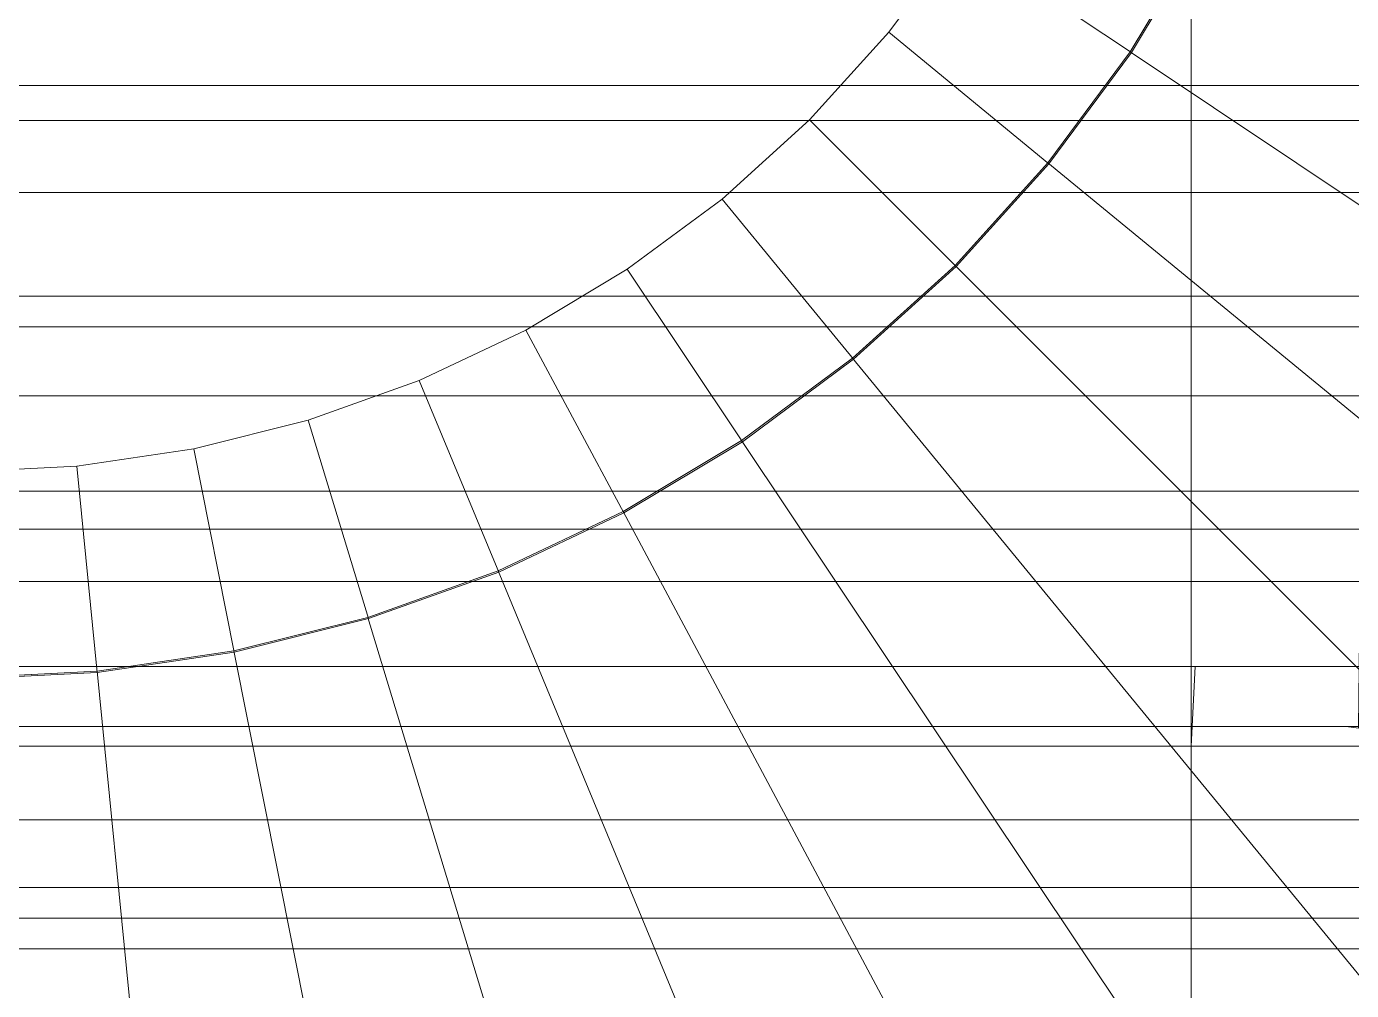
# Model space of a CAD drawing. Header units: millimetres. Extents: x -199 to -93, y -134 to 109.
# Drawn here: x -147.92 to -138.24, y -12.57 to -5.53 of the extents above; entities that cross this region are included whole.
import ezdxf

# ---------------------------------------------------------------- set-up
doc = ezdxf.new("R2010")
doc.units = ezdxf.units.MM
for name, color, linetype in [('BASE', 7, 'Continuous'), ('CIRCOLO_LU', 7, 'Continuous'), ('CIRCOLOINT', 7, 'Continuous')]:
    doc.layers.add(name, color=color, linetype=linetype)

msp = doc.modelspace()

# ---------------------------------------------------------------- linework, layer by layer
at = {"layer": 'BASE', "lineweight": 5}
for points, invisible_edges in [([(-124.4904, -7.2571, 90.3679), (-138.5673, -2.9869, 90.3679), (-138.9074, -3.9377, 90.3679)], 12), ([(-123.8943, -4.8773, 90.3679), (-138.5673, -2.9869, 90.3679), (-124.4904, -7.2571, 90.3679)], 1), ([(-125.3169, -9.5671, 90.3679), (-138.9074, -3.9377, 90.3679), (-139.3392, -4.8505, 90.3679)], 12), ([(-139.3392, -4.8505, 69.3703), (-138.9074, -3.9377, 69.3703), (-132.2506, -6.695, 69.3703)], 12), ([(-124.4904, -7.2571, 90.3679), (-138.9074, -3.9377, 90.3679), (-125.3169, -9.5671, 90.3679)], 1), ([(-131.6722, -5.0785, 69.3703), (-132.2506, -6.695, 69.3703), (-138.9074, -3.9377, 69.3703)], 12), ([(-139.3392, -4.8505, 90.3679), (-139.3392, -4.8505, 74.3703), (-139.8583, -5.7167, 90.3679)], 2), ([(-139.3392, -4.8505, 74.3703), (-139.8583, -5.7167, 74.3703), (-139.8583, -5.7167, 90.3679)], 12), ([(-139.3392, -4.8505, 90.3679), (-139.8583, -5.7167, 90.3679), (-133.7427, -9.803, 90.3679)], 12), ([(-139.3392, -4.8505, 69.3703), (-139.8583, -5.7167, 69.3703), (-139.8583, -5.7167, 72.3703)], 12), ([(-139.3392, -4.8505, 69.3703), (-139.8583, -5.7167, 72.3703), (-139.3392, -4.8505, 72.3703)], 1), ([(-139.8583, -5.7167, 69.3703), (-139.3392, -4.8505, 69.3703), (-132.9847, -8.2471, 69.3703)], 12), ([(-139.3392, -4.8505, 74.3703), (-139.3392, -4.8505, 72.3703), (-139.8583, -5.7167, 74.3703)], 2), ([(-139.3392, -4.8505, 72.3703), (-139.8583, -5.7167, 72.3703), (-139.8583, -5.7167, 74.3703)], 12), ([(-125.3169, -9.5671, 90.3679), (-139.3392, -4.8505, 90.3679), (-126.3659, -11.7849, 90.3679)], 1), ([(-139.3392, -4.8505, 90.3679), (-133.7427, -9.803, 90.3679), (-126.3659, -11.7849, 90.3679)], 1), ([(-132.2506, -6.695, 69.3703), (-132.9847, -8.2471, 69.3703), (-139.3392, -4.8505, 69.3703)], 12), ([(-139.8583, -5.7167, 90.3679), (-139.8583, -5.7167, 74.3703), (-140.4598, -6.5277, 90.3679)], 2), ([(-139.8583, -5.7167, 74.3703), (-140.4598, -6.5277, 74.3703), (-140.4598, -6.5277, 90.3679)], 12), ([(-139.8583, -5.7167, 69.3703), (-140.4598, -6.5277, 69.3703), (-140.4598, -6.5277, 72.3703)], 12), ([(-139.8583, -5.7167, 69.3703), (-140.4598, -6.5277, 72.3703), (-139.8583, -5.7167, 72.3703)], 1), ([(-140.4598, -6.5277, 69.3703), (-139.8583, -5.7167, 69.3703), (-133.8673, -9.7197, 69.3703)], 12), ([(-139.8583, -5.7167, 74.3703), (-139.8583, -5.7167, 72.3703), (-140.4598, -6.5277, 74.3703)], 2), ([(-139.8583, -5.7167, 72.3703), (-140.4598, -6.5277, 72.3703), (-140.4598, -6.5277, 74.3703)], 12), ([(-133.7427, -9.803, 90.3679), (-139.8583, -5.7167, 90.3679), (-140.4598, -6.5277, 90.3679)], 12), ([(-132.9847, -8.2471, 69.3703), (-133.8673, -9.7197, 69.3703), (-139.8583, -5.7167, 69.3703)], 12), ([(-140.4598, -6.5277, 90.3679), (-140.4598, -6.5277, 74.3703), (-141.138, -7.2759, 90.3679)], 2), ([(-140.4598, -6.5277, 74.3703), (-141.138, -7.2759, 74.3703), (-141.138, -7.2759, 90.3679)], 12), ([(-140.4598, -6.5277, 69.3703), (-141.138, -7.2759, 69.3703), (-141.138, -7.2759, 72.3703)], 12), ([(-140.4598, -6.5277, 69.3703), (-141.138, -7.2759, 72.3703), (-140.4598, -6.5277, 72.3703)], 1), ([(-141.138, -7.2759, 69.3703), (-140.4598, -6.5277, 69.3703), (-134.8901, -11.0987, 69.3703)], 12), ([(-140.4598, -6.5277, 74.3703), (-140.4598, -6.5277, 72.3703), (-141.138, -7.2759, 74.3703)], 2), ([(-140.4598, -6.5277, 72.3703), (-141.138, -7.2759, 72.3703), (-141.138, -7.2759, 74.3703)], 12), ([(-134.7742, -11.1938, 90.3679), (-140.4598, -6.5277, 90.3679), (-141.138, -7.2759, 90.3679)], 12), ([(-133.8673, -9.7197, 69.3703), (-134.8901, -11.0987, 69.3703), (-140.4598, -6.5277, 69.3703)], 12), ([(-140.4598, -6.5277, 90.3679), (-134.7742, -11.1938, 90.3679), (-133.7427, -9.803, 90.3679)], 12), ([(-141.138, -7.2759, 90.3679), (-141.138, -7.2759, 74.3703), (-141.8862, -7.954, 90.3679)], 2), ([(-141.138, -7.2759, 74.3703), (-141.8862, -7.954, 74.3703), (-141.8862, -7.954, 90.3679)], 12), ([(-141.138, -7.2759, 69.3703), (-141.8862, -7.954, 69.3703), (-141.8862, -7.954, 72.3703)], 12), ([(-141.138, -7.2759, 69.3703), (-141.8862, -7.954, 72.3703), (-141.138, -7.2759, 72.3703)], 1), ([(-141.8862, -7.954, 69.3703), (-141.138, -7.2759, 69.3703), (-136.0431, -12.3708, 69.3703)], 12), ([(-141.138, -7.2759, 74.3703), (-141.138, -7.2759, 72.3703), (-141.8862, -7.954, 74.3703)], 2), ([(-141.138, -7.2759, 72.3703), (-141.8862, -7.954, 72.3703), (-141.8862, -7.954, 74.3703)], 12), ([(-135.9371, -12.4768, 90.3679), (-141.138, -7.2759, 90.3679), (-141.8862, -7.954, 90.3679)], 12), ([(-134.8901, -11.0987, 69.3703), (-136.0431, -12.3708, 69.3703), (-141.138, -7.2759, 69.3703)], 12), ([(-141.138, -7.2759, 90.3679), (-135.9371, -12.4768, 90.3679), (-134.7742, -11.1938, 90.3679)], 12), ([(-141.8862, -7.954, 90.3679), (-141.8862, -7.954, 74.3703), (-142.6972, -8.5556, 90.3679)], 2), ([(-141.8862, -7.954, 74.3703), (-142.6972, -8.5556, 74.3703), (-142.6972, -8.5556, 90.3679)], 12), ([(-141.8862, -7.954, 69.3703), (-142.6972, -8.5556, 69.3703), (-142.6972, -8.5556, 72.3703)], 12), ([(-141.8862, -7.954, 69.3703), (-142.6972, -8.5556, 72.3703), (-141.8862, -7.954, 72.3703)], 1), ([(-142.6972, -8.5556, 69.3703), (-141.8862, -7.954, 69.3703), (-137.3152, -13.5238, 69.3703)], 12), ([(-141.8862, -7.954, 74.3703), (-141.8862, -7.954, 72.3703), (-142.6972, -8.5556, 74.3703)], 2), ([(-141.8862, -7.954, 72.3703), (-142.6972, -8.5556, 72.3703), (-142.6972, -8.5556, 74.3703)], 12), ([(-141.8862, -7.954, 90.3679), (-142.6972, -8.5556, 90.3679), (-138.6109, -14.6712, 90.3679)], 12), ([(-136.0431, -12.3708, 69.3703), (-137.3152, -13.5238, 69.3703), (-141.8862, -7.954, 69.3703)], 12), ([(-141.8862, -7.954, 90.3679), (-137.2201, -13.6397, 90.3679), (-135.9371, -12.4768, 90.3679)], 12), ([(-138.6109, -14.6712, 90.3679), (-137.2201, -13.6397, 90.3679), (-141.8862, -7.954, 90.3679)], 12), ([(-142.6972, -8.5556, 90.3679), (-142.6972, -8.5556, 74.3703), (-143.5634, -9.0747, 90.3679)], 2), ([(-142.6972, -8.5556, 74.3703), (-143.5634, -9.0747, 74.3703), (-143.5634, -9.0747, 90.3679)], 12), ([(-142.6972, -8.5556, 69.3703), (-143.5634, -9.0747, 69.3703), (-143.5634, -9.0747, 72.3703)], 12), ([(-142.6972, -8.5556, 69.3703), (-143.5634, -9.0747, 72.3703), (-142.6972, -8.5556, 72.3703)], 1), ([(-143.5634, -9.0747, 69.3703), (-142.6972, -8.5556, 69.3703), (-138.6942, -14.5466, 69.3703)], 12), ([(-142.6972, -8.5556, 74.3703), (-142.6972, -8.5556, 72.3703), (-143.5634, -9.0747, 74.3703)], 2), ([(-142.6972, -8.5556, 72.3703), (-143.5634, -9.0747, 72.3703), (-143.5634, -9.0747, 74.3703)], 12), ([(-142.6972, -8.5556, 90.3679), (-143.5634, -9.0747, 90.3679), (-140.0962, -15.5614, 90.3679)], 12), ([(-137.3152, -13.5238, 69.3703), (-138.6942, -14.5466, 69.3703), (-142.6972, -8.5556, 69.3703)], 12), ([(-140.0962, -15.5614, 90.3679), (-138.6109, -14.6712, 90.3679), (-142.6972, -8.5556, 90.3679)], 12), ([(-143.5634, -9.0747, 90.3679), (-143.5634, -9.0747, 74.3703), (-144.4762, -9.5064, 90.3679)], 2), ([(-143.5634, -9.0747, 74.3703), (-144.4762, -9.5064, 74.3703), (-144.4762, -9.5064, 90.3679)], 12), ([(-143.5634, -9.0747, 69.3703), (-144.4762, -9.5064, 69.3703), (-144.4762, -9.5064, 72.3703)], 12), ([(-143.5634, -9.0747, 69.3703), (-144.4762, -9.5064, 72.3703), (-143.5634, -9.0747, 72.3703)], 1), ([(-144.4762, -9.5064, 69.3703), (-143.5634, -9.0747, 69.3703), (-140.1668, -15.4292, 69.3703)], 12), ([(-143.5634, -9.0747, 74.3703), (-143.5634, -9.0747, 72.3703), (-144.4762, -9.5064, 74.3703)], 2), ([(-143.5634, -9.0747, 72.3703), (-144.4762, -9.5064, 72.3703), (-144.4762, -9.5064, 74.3703)], 12), ([(-143.5634, -9.0747, 90.3679), (-144.4762, -9.5064, 90.3679), (-141.6615, -16.3017, 90.3679)], 12), ([(-138.6942, -14.5466, 69.3703), (-140.1668, -15.4292, 69.3703), (-143.5634, -9.0747, 69.3703)], 12), ([(-141.6615, -16.3017, 90.3679), (-140.0962, -15.5614, 90.3679), (-143.5634, -9.0747, 90.3679)], 12), ([(-144.4762, -9.5064, 90.3679), (-144.4762, -9.5064, 74.3703), (-145.4269, -9.8466, 90.3679)], 2), ([(-144.4762, -9.5064, 74.3703), (-145.4269, -9.8466, 74.3703), (-145.4269, -9.8466, 90.3679)], 12), ([(-144.4762, -9.5064, 69.3703), (-145.4269, -9.8466, 69.3703), (-145.4269, -9.8466, 72.3703)], 12), ([(-144.4762, -9.5064, 69.3703), (-145.4269, -9.8466, 72.3703), (-144.4762, -9.5064, 72.3703)], 1), ([(-145.4269, -9.8466, 69.3703), (-144.4762, -9.5064, 69.3703), (-141.7188, -16.1633, 69.3703)], 12), ([(-144.4762, -9.5064, 74.3703), (-144.4762, -9.5064, 72.3703), (-145.4269, -9.8466, 74.3703)], 2), ([(-144.4762, -9.5064, 72.3703), (-145.4269, -9.8466, 72.3703), (-145.4269, -9.8466, 74.3703)], 12), ([(-144.4762, -9.5064, 90.3679), (-145.4269, -9.8466, 90.3679), (-143.2919, -16.8851, 90.3679)], 12), ([(-140.1668, -15.4292, 69.3703), (-141.7188, -16.1633, 69.3703), (-144.4762, -9.5064, 69.3703)], 12), ([(-143.2919, -16.8851, 90.3679), (-141.6615, -16.3017, 90.3679), (-144.4762, -9.5064, 90.3679)], 12), ([(-145.4269, -9.8466, 90.3679), (-145.4269, -9.8466, 74.3703), (-146.4065, -10.092, 90.3679)], 2), ([(-145.4269, -9.8466, 74.3703), (-146.4065, -10.092, 74.3703), (-146.4065, -10.092, 90.3679)], 12), ([(-145.4269, -9.8466, 69.3703), (-146.4065, -10.092, 69.3703), (-146.4065, -10.092, 72.3703)], 12), ([(-145.4269, -9.8466, 69.3703), (-146.4065, -10.092, 72.3703), (-145.4269, -9.8466, 72.3703)], 1), ([(-146.4065, -10.092, 69.3703), (-145.4269, -9.8466, 69.3703), (-143.3354, -16.7417, 69.3703)], 12), ([(-145.4269, -9.8466, 74.3703), (-145.4269, -9.8466, 72.3703), (-146.4065, -10.092, 74.3703)], 2), ([(-145.4269, -9.8466, 72.3703), (-146.4065, -10.092, 72.3703), (-146.4065, -10.092, 74.3703)], 12), ([(-145.4269, -9.8466, 90.3679), (-146.4065, -10.092, 90.3679), (-144.9715, -17.3058, 90.3679)], 12), ([(-141.7188, -16.1633, 69.3703), (-143.3354, -16.7417, 69.3703), (-145.4269, -9.8466, 69.3703)], 12), ([(-144.9715, -17.3058, 90.3679), (-143.2919, -16.8851, 90.3679), (-145.4269, -9.8466, 90.3679)], 12), ([(-146.4065, -10.092, 90.3679), (-146.4065, -10.092, 74.3703), (-147.4053, -10.2402, 90.3679)], 2), ([(-146.4065, -10.092, 74.3703), (-147.4053, -10.2402, 74.3703), (-147.4053, -10.2402, 90.3679)], 12), ([(-146.4065, -10.092, 69.3703), (-147.4053, -10.2402, 69.3703), (-147.4053, -10.2402, 72.3703)], 12), ([(-146.4065, -10.092, 69.3703), (-147.4053, -10.2402, 72.3703), (-146.4065, -10.092, 72.3703)], 1), ([(-147.4053, -10.2402, 69.3703), (-146.4065, -10.092, 69.3703), (-145.0008, -17.1588, 69.3703)], 12), ([(-146.4065, -10.092, 74.3703), (-146.4065, -10.092, 72.3703), (-147.4053, -10.2402, 74.3703)], 2), ([(-146.4065, -10.092, 72.3703), (-147.4053, -10.2402, 72.3703), (-147.4053, -10.2402, 74.3703)], 12), ([(-146.4065, -10.092, 90.3679), (-147.4053, -10.2402, 90.3679), (-146.6844, -17.5599, 90.3679)], 12), ([(-146.6844, -17.5599, 90.3679), (-144.9715, -17.3058, 90.3679), (-146.4065, -10.092, 90.3679)], 12), ([(-143.3354, -16.7417, 69.3703), (-145.0008, -17.1588, 69.3703), (-146.4065, -10.092, 69.3703)], 12), ([(-147.4053, -10.2402, 90.3679), (-147.4053, -10.2402, 74.3703), (-148.4139, -10.2897, 90.3679)], 2), ([(-147.4053, -10.2402, 74.3703), (-148.4139, -10.2897, 74.3703), (-148.4139, -10.2897, 90.3679)], 12), ([(-147.4053, -10.2402, 69.3703), (-148.4139, -10.2897, 69.3703), (-148.4139, -10.2897, 72.3703)], 12), ([(-147.4053, -10.2402, 69.3703), (-148.4139, -10.2897, 72.3703), (-147.4053, -10.2402, 72.3703)], 1), ([(-148.4139, -10.2897, 69.3703), (-147.4053, -10.2402, 69.3703), (-146.6991, -17.4108, 69.3703)], 12), ([(-147.4053, -10.2402, 74.3703), (-147.4053, -10.2402, 72.3703), (-148.4139, -10.2897, 74.3703)], 2), ([(-147.4053, -10.2402, 72.3703), (-148.4139, -10.2897, 72.3703), (-148.4139, -10.2897, 74.3703)], 12), ([(-148.4139, -17.6448, 90.3679), (-146.6844, -17.5599, 90.3679), (-147.4053, -10.2402, 90.3679)], 12), ([(-147.4053, -10.2402, 90.3679), (-148.4139, -10.2897, 90.3679), (-148.4139, -17.6448, 90.3679)], 12), ([(-145.0008, -17.1588, 69.3703), (-146.6991, -17.4108, 69.3703), (-147.4053, -10.2402, 69.3703)], 12), ([(-146.6991, -17.4108, 69.3703), (-148.4139, -17.495, 69.3703), (-148.4139, -10.2897, 69.3703)], 12)]:
    msp.add_3dface(points, dxfattribs=dict(at, invisible_edges=invisible_edges))
at = {"layer": 'CIRCOLO_LU', "lineweight": 5}
for points, invisible_edges in [([(-139.4139, -4.6845, 128.9275), (-148.4139, -4.6845, 128.9275), (-139.4139, -6.2172, 128.5849)], 2), ([(-148.4139, -4.6845, 128.9275), (-148.4139, -6.2172, 128.5849), (-139.4139, -6.2172, 128.5849)], 12), ([(-138.1639, -6.2172, 128.5849), (-138.1639, -4.6845, 128.9275), (-139.4139, -4.6845, 128.9275)], 12), ([(-139.4139, -4.6845, 128.9275), (-139.4139, -6.2172, 128.5849), (-138.1639, -6.2172, 128.5849)], 12), ([(-139.4139, -5.9609, 117.0379), (-148.4139, -5.9609, 117.0379), (-139.4139, -5.1537, 117.3871)], 2), ([(-148.4139, -5.9609, 117.0379), (-148.4139, -5.1537, 117.3871), (-139.4139, -5.1537, 117.3871)], 12), ([(-138.1639, -5.1537, 117.3871), (-138.1639, -5.9609, 117.0379), (-139.4139, -5.9609, 117.0379)], 12), ([(-139.4139, -5.9609, 117.0379), (-139.4139, -5.1537, 117.3871), (-138.1639, -5.1537, 117.3871)], 12), ([(-139.4139, -6.7446, 116.6386), (-148.4139, -6.7446, 116.6386), (-139.4139, -5.9609, 117.0379)], 2), ([(-148.4139, -6.7446, 116.6386), (-148.4139, -5.9609, 117.0379), (-139.4139, -5.9609, 117.0379)], 12), ([(-138.1639, -5.9609, 117.0379), (-138.1639, -6.7446, 116.6386), (-139.4139, -6.7446, 116.6386)], 12), ([(-139.4139, -6.7446, 116.6386), (-139.4139, -5.9609, 117.0379), (-138.1639, -5.9609, 117.0379)], 12), ([(-139.4139, -6.2172, 128.5849), (-148.4139, -6.2172, 128.5849), (-139.4139, -7.7254, 128.1467)], 2), ([(-148.4139, -6.2172, 128.5849), (-148.4139, -7.7254, 128.1467), (-139.4139, -7.7254, 128.1467)], 12), ([(-138.1639, -7.7254, 128.1467), (-138.1639, -6.2172, 128.5849), (-139.4139, -6.2172, 128.5849)], 12), ([(-139.4139, -6.2172, 128.5849), (-139.4139, -7.7254, 128.1467), (-138.1639, -7.7254, 128.1467)], 12), ([(-139.4139, -7.5016, 116.1909), (-148.4139, -7.5016, 116.1909), (-139.4139, -6.7446, 116.6386)], 2), ([(-148.4139, -7.5016, 116.1909), (-148.4139, -6.7446, 116.6386), (-139.4139, -6.7446, 116.6386)], 12), ([(-138.1639, -6.7446, 116.6386), (-138.1639, -7.5016, 116.1909), (-139.4139, -7.5016, 116.1909)], 12), ([(-139.4139, -7.5016, 116.1909), (-139.4139, -6.7446, 116.6386), (-138.1639, -6.7446, 116.6386)], 12), ([(-139.4139, -8.229, 115.6965), (-148.4139, -8.229, 115.6965), (-139.4139, -7.5016, 116.1909)], 2), ([(-148.4139, -8.229, 115.6965), (-148.4139, -7.5016, 116.1909), (-139.4139, -7.5016, 116.1909)], 12), ([(-138.1639, -7.5016, 116.1909), (-138.1639, -8.229, 115.6965), (-139.4139, -8.229, 115.6965)], 12), ([(-139.4139, -8.229, 115.6965), (-139.4139, -7.5016, 116.1909), (-138.1639, -7.5016, 116.1909)], 12), ([(-139.4139, -7.7254, 128.1467), (-148.4139, -7.7254, 128.1467), (-139.4139, -9.2031, 127.6147)], 2), ([(-148.4139, -7.7254, 128.1467), (-148.4139, -9.2031, 127.6147), (-139.4139, -9.2031, 127.6147)], 12), ([(-138.1639, -9.2031, 127.6147), (-138.1639, -7.7254, 128.1467), (-139.4139, -7.7254, 128.1467)], 12), ([(-139.4139, -7.7254, 128.1467), (-139.4139, -9.2031, 127.6147), (-138.1639, -9.2031, 127.6147)], 12), ([(-139.4139, -8.9239, 115.1575), (-148.4139, -8.9239, 115.1575), (-139.4139, -8.229, 115.6965)], 2), ([(-148.4139, -8.9239, 115.1575), (-148.4139, -8.229, 115.6965), (-139.4139, -8.229, 115.6965)], 12), ([(-138.1639, -8.229, 115.6965), (-138.1639, -8.9239, 115.1575), (-139.4139, -8.9239, 115.1575)], 12), ([(-139.4139, -8.9239, 115.1575), (-139.4139, -8.229, 115.6965), (-138.1639, -8.229, 115.6965)], 12), ([(-138.1641, -8.2396, 90.3704), (-138.1899, -10.6561, 81.6146), (-138.2808, -10.6445, 81.6146)], 12), ([(-139.4139, -9.5837, 114.5758), (-148.4139, -9.5837, 114.5758), (-139.4139, -8.9239, 115.1575)], 2), ([(-148.4139, -9.5837, 114.5758), (-148.4139, -8.9239, 115.1575), (-139.4139, -8.9239, 115.1575)], 12), ([(-138.1639, -8.9239, 115.1575), (-138.1639, -9.5837, 114.5758), (-139.4139, -9.5837, 114.5758)], 12), ([(-139.4139, -9.5837, 114.5758), (-139.4139, -8.9239, 115.1575), (-138.1639, -8.9239, 115.1575)], 12), ([(-139.4139, -9.2031, 127.6147), (-148.4139, -9.2031, 127.6147), (-139.4139, -10.6445, 126.9909)], 2), ([(-148.4139, -9.2031, 127.6147), (-148.4139, -10.6445, 126.9909), (-139.4139, -10.6445, 126.9909)], 12), ([(-138.1639, -10.6445, 126.9909), (-138.1639, -9.2031, 127.6147), (-139.4139, -9.2031, 127.6147)], 12), ([(-139.4139, -9.2031, 127.6147), (-139.4139, -10.6445, 126.9909), (-138.1639, -10.6445, 126.9909)], 12), ([(-139.4139, -10.2056, 113.9539), (-148.4139, -10.2056, 113.9539), (-139.4139, -9.5837, 114.5758)], 2), ([(-148.4139, -10.2056, 113.9539), (-148.4139, -9.5837, 114.5758), (-139.4139, -9.5837, 114.5758)], 12), ([(-138.1639, -9.5837, 114.5758), (-138.1639, -10.2056, 113.9539), (-139.4139, -10.2056, 113.9539)], 12), ([(-139.4139, -10.2056, 113.9539), (-139.4139, -9.5837, 114.5758), (-138.1639, -9.5837, 114.5758)], 12), ([(-139.4139, -10.7872, 113.2942), (-148.4139, -10.7872, 113.2942), (-139.4139, -10.2056, 113.9539)], 2), ([(-148.4139, -10.7872, 113.2942), (-148.4139, -10.2056, 113.9539), (-139.4139, -10.2056, 113.9539)], 12), ([(-148.3996, -10.2056, 94.7403), (-148.4139, -10.7872, 95.4463), (-139.4139, -10.7872, 95.4463)], 12), ([(-139.3853, -10.2056, 94.694), (-148.3996, -10.2056, 94.7403), (-139.4139, -10.7872, 95.4463)], 2), ([(-139.3853, -10.2056, 94.694), (-139.4139, -10.7872, 95.4463), (-138.1639, -10.7872, 95.4463)], 12), ([(-138.1639, -10.2056, 113.9539), (-138.1639, -10.7872, 113.2942), (-139.4139, -10.7872, 113.2942)], 12), ([(-139.4139, -10.7872, 113.2942), (-139.4139, -10.2056, 113.9539), (-138.1639, -10.2056, 113.9539)], 12), ([(-138.1639, -10.7872, 95.4463), (-138.1248, -10.2056, 94.7276), (-139.3853, -10.2056, 94.694)], 12), ([(-139.4139, -12.0438, 82.4626), (-148.4139, -12.0438, 82.4626), (-148.4186, -10.6445, 81.6146)], 12), ([(-139.4139, -10.6445, 126.9909), (-148.4139, -10.6445, 126.9909), (-139.4139, -12.0438, 126.2779)], 2), ([(-148.4139, -10.6445, 126.9909), (-148.4139, -12.0438, 126.2779), (-139.4139, -12.0438, 126.2779)], 12), ([(-139.4139, -12.0438, 82.4626), (-148.2897, -10.6445, 81.6146), (-138.6027, -10.6445, 81.6146)], 13), ([(-138.1639, -12.0438, 126.2779), (-138.1639, -10.6445, 126.9909), (-139.4139, -10.6445, 126.9909)], 12), ([(-139.4139, -10.6445, 126.9909), (-139.4139, -12.0438, 126.2779), (-138.1639, -12.0438, 126.2779)], 12), ([(-139.4139, -12.0438, 82.4626), (-138.6027, -10.6445, 81.6146), (-138.2808, -10.6445, 81.6146)], 13), ([(-139.4139, -11.3262, 112.5993), (-148.4139, -11.3262, 112.5993), (-139.4139, -10.7872, 113.2942)], 2), ([(-148.4139, -11.3262, 112.5993), (-148.4139, -10.7872, 113.2942), (-139.4139, -10.7872, 113.2942)], 12), ([(-139.4139, -10.7872, 95.4463), (-148.4139, -10.7872, 95.4463), (-139.4139, -11.3262, 96.1413)], 2), ([(-148.4139, -10.7872, 95.4463), (-148.4139, -11.3262, 96.1413), (-139.4139, -11.3262, 96.1413)], 12), ([(-138.1639, -10.7872, 113.2942), (-138.1639, -11.3262, 112.5993), (-139.4139, -11.3262, 112.5993)], 12), ([(-139.4139, -11.3262, 112.5993), (-139.4139, -10.7872, 113.2942), (-138.1639, -10.7872, 113.2942)], 12), ([(-138.1639, -11.3262, 96.1413), (-138.1639, -10.7872, 95.4463), (-139.4139, -10.7872, 95.4463)], 12), ([(-139.4139, -10.7872, 95.4463), (-139.4139, -11.3262, 96.1413), (-138.1639, -11.3262, 96.1413)], 12), ([(-139.4139, -11.8206, 111.8718), (-148.4139, -11.8206, 111.8718), (-148.4139, -11.3262, 112.5993)], 12), ([(-139.4139, -11.8206, 111.8718), (-148.4139, -11.3262, 112.5993), (-139.4139, -11.3262, 112.5993)], 1), ([(-139.4139, -11.3262, 96.1413), (-148.4139, -11.3262, 96.1413), (-139.4139, -11.8206, 96.8687)], 2), ([(-148.4139, -11.3262, 96.1413), (-148.4139, -11.8206, 96.8687), (-139.4139, -11.8206, 96.8687)], 12), ([(-138.1639, -11.3262, 112.5993), (-138.1639, -11.8206, 111.8718), (-139.4139, -11.8206, 111.8718)], 12), ([(-139.4139, -11.8206, 111.8718), (-139.4139, -11.3262, 112.5993), (-138.1639, -11.3262, 112.5993)], 12), ([(-138.1639, -11.8206, 96.8687), (-138.1639, -11.3262, 96.1413), (-139.4139, -11.3262, 96.1413)], 12), ([(-139.4139, -11.3262, 96.1413), (-139.4139, -11.8206, 96.8687), (-138.1639, -11.8206, 96.8687)], 12), ([(-139.4139, -12.2683, 111.1148), (-148.4139, -12.2683, 111.1148), (-148.4139, -11.8206, 111.8718)], 12), ([(-139.4139, -12.2683, 111.1148), (-148.4139, -11.8206, 111.8718), (-139.4139, -11.8206, 111.8718)], 1), ([(-139.4139, -11.8206, 96.8687), (-148.4139, -11.8206, 96.8687), (-148.4139, -12.2683, 97.6257)], 12), ([(-139.4139, -11.8206, 96.8687), (-148.4139, -12.2683, 97.6257), (-139.4139, -12.2683, 97.6257)], 1), ([(-138.1639, -11.8206, 111.8718), (-138.1639, -12.2683, 111.1148), (-139.4139, -12.2683, 111.1148)], 12), ([(-139.4139, -12.2683, 111.1148), (-139.4139, -11.8206, 111.8718), (-138.1639, -11.8206, 111.8718)], 12), ([(-138.1639, -12.2683, 97.6257), (-138.1639, -11.8206, 96.8687), (-139.4139, -11.8206, 96.8687)], 12), ([(-139.4139, -11.8206, 96.8687), (-139.4139, -12.2683, 97.6257), (-138.1639, -12.2683, 97.6257)], 12), ([(-139.4139, -12.0438, 126.2779), (-148.4139, -12.0438, 126.2779), (-139.4139, -13.3957, 125.4785)], 2), ([(-148.4139, -12.0438, 126.2779), (-148.4139, -13.3957, 125.4785), (-139.4139, -13.3957, 125.4785)], 12), ([(-139.4139, -13.3957, 83.2621), (-148.4139, -13.3957, 83.2621), (-139.4139, -12.0438, 82.4626)], 2), ([(-148.4139, -13.3957, 83.2621), (-148.4139, -12.0438, 82.4626), (-139.4139, -12.0438, 82.4626)], 12), ([(-138.1639, -13.3957, 125.4785), (-138.1639, -12.0438, 126.2779), (-139.4139, -12.0438, 126.2779)], 12), ([(-139.4139, -12.0438, 126.2779), (-139.4139, -13.3957, 125.4785), (-138.1639, -13.3957, 125.4785)], 12), ([(-138.1639, -12.0438, 82.4626), (-138.1639, -13.3957, 83.2621), (-139.4139, -13.3957, 83.2621)], 12), ([(-139.4139, -13.3957, 83.2621), (-139.4139, -12.0438, 82.4626), (-138.1639, -12.0438, 82.4626)], 12), ([(-139.4139, -12.6676, 110.3312), (-148.4139, -12.6676, 110.3312), (-139.4139, -12.2683, 111.1148)], 2), ([(-148.4139, -12.6676, 110.3312), (-148.4139, -12.2683, 111.1148), (-139.4139, -12.2683, 111.1148)], 12), ([(-139.4139, -12.2683, 97.6257), (-148.4139, -12.2683, 97.6257), (-139.4139, -12.6676, 98.4094)], 2), ([(-148.4139, -12.2683, 97.6257), (-148.4139, -12.6676, 98.4094), (-139.4139, -12.6676, 98.4094)], 12), ([(-138.1639, -12.2683, 111.1148), (-138.1639, -12.6676, 110.3312), (-139.4139, -12.6676, 110.3312)], 12), ([(-139.4139, -12.6676, 110.3312), (-139.4139, -12.2683, 111.1148), (-138.1639, -12.2683, 111.1148)], 12), ([(-138.1639, -12.6676, 98.4094), (-138.1639, -12.2683, 97.6257), (-139.4139, -12.2683, 97.6257)], 12), ([(-139.4139, -12.2683, 97.6257), (-139.4139, -12.6676, 98.4094), (-138.1639, -12.6676, 98.4094)], 12)]:
    msp.add_3dface(points, dxfattribs=dict(at, invisible_edges=invisible_edges))
at = {"layer": 'CIRCOLOINT', "lineweight": 13}
for points, invisible_edges in [([(-139.8503, -5.722, 88.3703), (-141.1094, -4.8807, 88.3703), (-140.6658, -4.1413, 88.3703)], 12), ([(-139.8503, -5.722, 90.3703), (-140.6658, -4.1413, 90.3703), (-141.1094, -4.8807, 90.3703)], 1), ([(-139.8503, -5.722, 88.3703), (-140.6658, -4.1413, 88.3703), (-139.3303, -4.8552, 88.3703)], 1), ([(-139.8503, -5.722, 90.3703), (-139.3303, -4.8552, 90.3703), (-140.6658, -4.1413, 90.3703)], 12), ([(-141.1094, -4.8807, 89.3703), (-141.6227, -5.5735, 89.3703), (-141.6227, -5.5735, 89.8703)], 12), ([(-141.1094, -4.8807, 89.3703), (-141.6227, -5.5735, 89.8703), (-141.1094, -4.8807, 89.8703)], 1), ([(-141.1094, -4.8807, 90.3703), (-141.1094, -4.8807, 89.8703), (-141.6227, -5.5735, 90.3703)], 2), ([(-141.1094, -4.8807, 89.8703), (-141.6227, -5.5735, 89.8703), (-141.6227, -5.5735, 90.3703)], 12), ([(-141.6227, -5.5735, 88.8703), (-141.1094, -4.8807, 88.8703), (-141.1094, -4.8807, 88.3703)], 12), ([(-141.1094, -4.8807, 88.3703), (-141.6227, -5.5735, 88.3703), (-141.6227, -5.5735, 88.8703)], 12), ([(-141.1094, -4.8807, 89.3703), (-141.1094, -4.8807, 88.8703), (-141.6227, -5.5735, 89.3703)], 2), ([(-141.1094, -4.8807, 88.8703), (-141.6227, -5.5735, 88.8703), (-141.6227, -5.5735, 89.3703)], 12), ([(-141.6227, -5.5735, 88.3703), (-141.1094, -4.8807, 88.3703), (-139.8503, -5.722, 88.3703)], 12), ([(-139.8503, -5.722, 90.3703), (-141.1094, -4.8807, 90.3703), (-141.6227, -5.5735, 90.3703)], 12), ([(-139.8503, -5.722, 89.8703), (-139.3303, -4.8552, 89.8703), (-139.3303, -4.8552, 90.3703)], 12), ([(-139.8503, -5.722, 89.8703), (-139.3303, -4.8552, 90.3703), (-139.8503, -5.722, 90.3703)], 1), ([(-139.8503, -5.722, 89.3703), (-139.3303, -4.8552, 89.3703), (-139.3303, -4.8552, 89.8703)], 12), ([(-139.8503, -5.722, 89.3703), (-139.3303, -4.8552, 89.8703), (-139.8503, -5.722, 89.8703)], 1), ([(-139.8503, -5.722, 88.3703), (-139.3303, -4.8552, 88.3703), (-139.3303, -4.8552, 88.8703)], 12), ([(-139.8503, -5.722, 88.3703), (-139.3303, -4.8552, 88.8703), (-139.8503, -5.722, 88.8703)], 1), ([(-139.8503, -5.722, 89.3703), (-139.8503, -5.722, 88.8703), (-139.3303, -4.8552, 89.3703)], 2), ([(-139.8503, -5.722, 88.8703), (-139.3303, -4.8552, 88.8703), (-139.3303, -4.8552, 89.3703)], 12), ([(-142.2013, -6.2126, 88.3703), (-141.6227, -5.5735, 88.3703), (-140.4521, -6.5342, 88.3703)], 12), ([(-140.4521, -6.5342, 90.3703), (-141.6227, -5.5735, 90.3703), (-142.2013, -6.2126, 90.3703)], 12), ([(-142.2013, -6.2126, 90.3703), (-141.6227, -5.5735, 90.3703), (-141.6227, -5.5735, 89.8703)], 12), ([(-141.6227, -5.5735, 89.8703), (-142.2013, -6.2126, 89.8703), (-142.2013, -6.2126, 90.3703)], 12), ([(-142.2013, -6.2126, 89.8703), (-141.6227, -5.5735, 89.8703), (-141.6227, -5.5735, 89.3703)], 12), ([(-141.6227, -5.5735, 89.3703), (-142.2013, -6.2126, 89.3703), (-142.2013, -6.2126, 89.8703)], 12), ([(-142.2013, -6.2126, 89.3703), (-141.6227, -5.5735, 89.3703), (-141.6227, -5.5735, 88.8703)], 12), ([(-141.6227, -5.5735, 88.8703), (-142.2013, -6.2126, 88.8703), (-142.2013, -6.2126, 89.3703)], 12), ([(-142.2013, -6.2126, 88.8703), (-141.6227, -5.5735, 88.8703), (-141.6227, -5.5735, 88.3703)], 12), ([(-141.6227, -5.5735, 88.3703), (-142.2013, -6.2126, 88.3703), (-142.2013, -6.2126, 88.8703)], 12), ([(-139.8503, -5.722, 88.3703), (-140.4521, -6.5342, 88.3703), (-141.6227, -5.5735, 88.3703)], 12), ([(-141.6227, -5.5735, 90.3703), (-140.4521, -6.5342, 90.3703), (-139.8503, -5.722, 90.3703)], 12), ([(-140.4521, -6.5342, 90.3703), (-140.4521, -6.5342, 89.8703), (-139.8503, -5.722, 90.3703)], 2), ([(-140.4521, -6.5342, 89.8703), (-139.8503, -5.722, 89.8703), (-139.8503, -5.722, 90.3703)], 12), ([(-139.8503, -5.722, 89.8703), (-140.4521, -6.5342, 89.8703), (-140.4521, -6.5342, 89.3703)], 12), ([(-140.4521, -6.5342, 89.3703), (-139.8503, -5.722, 89.3703), (-139.8503, -5.722, 89.8703)], 12), ([(-140.4521, -6.5342, 89.3703), (-140.4521, -6.5342, 88.8703), (-139.8503, -5.722, 89.3703)], 2), ([(-140.4521, -6.5342, 88.8703), (-139.8503, -5.722, 88.8703), (-139.8503, -5.722, 89.3703)], 12), ([(-139.8503, -5.722, 88.8703), (-140.4521, -6.5342, 88.8703), (-140.4521, -6.5342, 88.3703)], 12), ([(-140.4521, -6.5342, 88.3703), (-139.8503, -5.722, 88.3703), (-139.8503, -5.722, 88.8703)], 12), ([(-141.8797, -7.9618, 90.3703), (-142.2013, -6.2126, 90.3703), (-142.8404, -6.7911, 90.3703)], 1), ([(-142.2013, -6.2126, 90.3703), (-142.2013, -6.2126, 89.8703), (-142.8404, -6.7911, 90.3703)], 2), ([(-142.2013, -6.2126, 89.8703), (-142.8404, -6.7911, 89.8703), (-142.8404, -6.7911, 90.3703)], 12), ([(-142.8404, -6.7911, 89.8703), (-142.2013, -6.2126, 89.8703), (-142.2013, -6.2126, 89.3703)], 12), ([(-142.2013, -6.2126, 89.3703), (-142.8404, -6.7911, 89.3703), (-142.8404, -6.7911, 89.8703)], 12), ([(-142.8404, -6.7911, 88.8703), (-142.2013, -6.2126, 88.8703), (-142.2013, -6.2126, 88.3703)], 12), ([(-142.2013, -6.2126, 88.3703), (-142.8404, -6.7911, 88.3703), (-142.8404, -6.7911, 88.8703)], 12), ([(-142.2013, -6.2126, 88.8703), (-142.8404, -6.7911, 88.8703), (-142.8404, -6.7911, 89.3703)], 12), ([(-142.2013, -6.2126, 88.8703), (-142.8404, -6.7911, 89.3703), (-142.2013, -6.2126, 89.3703)], 1), ([(-141.8797, -7.9618, 88.3703), (-142.8404, -6.7911, 88.3703), (-142.2013, -6.2126, 88.3703)], 12), ([(-141.8797, -7.9618, 90.3703), (-141.1304, -7.2835, 90.3703), (-142.2013, -6.2126, 90.3703)], 12), ([(-142.2013, -6.2126, 88.3703), (-140.4521, -6.5342, 88.3703), (-141.1304, -7.2835, 88.3703)], 1), ([(-141.1304, -7.2835, 90.3703), (-140.4521, -6.5342, 90.3703), (-142.2013, -6.2126, 90.3703)], 2), ([(-141.8797, -7.9618, 88.3703), (-142.2013, -6.2126, 88.3703), (-141.1304, -7.2835, 88.3703)], 1), ([(-140.4521, -6.5342, 89.8703), (-141.1304, -7.2835, 89.8703), (-141.1304, -7.2835, 89.3703)], 12), ([(-141.1304, -7.2835, 89.3703), (-140.4521, -6.5342, 89.3703), (-140.4521, -6.5342, 89.8703)], 12), ([(-141.1304, -7.2835, 89.8703), (-140.4521, -6.5342, 89.8703), (-140.4521, -6.5342, 90.3703)], 12), ([(-141.1304, -7.2835, 89.8703), (-140.4521, -6.5342, 90.3703), (-141.1304, -7.2835, 90.3703)], 1), ([(-141.1304, -7.2835, 88.3703), (-140.4521, -6.5342, 88.3703), (-140.4521, -6.5342, 88.8703)], 12), ([(-141.1304, -7.2835, 88.3703), (-140.4521, -6.5342, 88.8703), (-141.1304, -7.2835, 88.8703)], 1), ([(-141.1304, -7.2835, 88.8703), (-140.4521, -6.5342, 88.8703), (-140.4521, -6.5342, 89.3703)], 12), ([(-141.1304, -7.2835, 88.8703), (-140.4521, -6.5342, 89.3703), (-141.1304, -7.2835, 89.3703)], 1), ([(-142.6919, -8.5636, 88.3703), (-143.5332, -7.3045, 88.3703), (-142.8404, -6.7911, 88.3703)], 12), ([(-143.5332, -7.3045, 90.3703), (-142.8404, -6.7911, 90.3703), (-142.8404, -6.7911, 89.8703)], 12), ([(-142.8404, -6.7911, 89.8703), (-143.5332, -7.3045, 89.8703), (-143.5332, -7.3045, 90.3703)], 12), ([(-143.5332, -7.3045, 89.8703), (-142.8404, -6.7911, 89.8703), (-142.8404, -6.7911, 89.3703)], 12), ([(-142.8404, -6.7911, 89.3703), (-143.5332, -7.3045, 89.3703), (-143.5332, -7.3045, 89.8703)], 12), ([(-143.5332, -7.3045, 88.8703), (-142.8404, -6.7911, 88.8703), (-142.8404, -6.7911, 88.3703)], 12), ([(-142.8404, -6.7911, 88.3703), (-143.5332, -7.3045, 88.3703), (-143.5332, -7.3045, 88.8703)], 12), ([(-142.8404, -6.7911, 89.3703), (-142.8404, -6.7911, 88.8703), (-143.5332, -7.3045, 89.3703)], 2), ([(-142.8404, -6.7911, 88.8703), (-143.5332, -7.3045, 88.8703), (-143.5332, -7.3045, 89.3703)], 12), ([(-142.6919, -8.5636, 90.3703), (-142.8404, -6.7911, 90.3703), (-143.5332, -7.3045, 90.3703)], 1), ([(-142.6919, -8.5636, 88.3703), (-142.8404, -6.7911, 88.3703), (-141.8797, -7.9618, 88.3703)], 1), ([(-142.6919, -8.5636, 90.3703), (-141.8797, -7.9618, 90.3703), (-142.8404, -6.7911, 90.3703)], 12), ([(-143.5332, -7.3045, 89.3703), (-144.2726, -7.7481, 89.3703), (-144.2726, -7.7481, 89.8703)], 12), ([(-143.5332, -7.3045, 89.3703), (-144.2726, -7.7481, 89.8703), (-143.5332, -7.3045, 89.8703)], 1), ([(-143.5332, -7.3045, 90.3703), (-143.5332, -7.3045, 89.8703), (-144.2726, -7.7481, 90.3703)], 2), ([(-143.5332, -7.3045, 89.8703), (-144.2726, -7.7481, 89.8703), (-144.2726, -7.7481, 90.3703)], 12), ([(-144.2726, -7.7481, 88.8703), (-143.5332, -7.3045, 88.8703), (-143.5332, -7.3045, 88.3703)], 12), ([(-143.5332, -7.3045, 88.3703), (-144.2726, -7.7481, 88.3703), (-144.2726, -7.7481, 88.8703)], 12), ([(-143.5332, -7.3045, 89.3703), (-143.5332, -7.3045, 88.8703), (-144.2726, -7.7481, 89.3703)], 2), ([(-143.5332, -7.3045, 88.8703), (-144.2726, -7.7481, 88.8703), (-144.2726, -7.7481, 89.3703)], 12), ([(-144.2726, -7.7481, 88.3703), (-143.5332, -7.3045, 88.3703), (-142.6919, -8.5636, 88.3703)], 12), ([(-142.6919, -8.5636, 90.3703), (-143.5332, -7.3045, 90.3703), (-144.2726, -7.7481, 90.3703)], 12), ([(-141.8797, -7.9618, 90.3703), (-141.8797, -7.9618, 89.8703), (-141.1304, -7.2835, 90.3703)], 2), ([(-141.8797, -7.9618, 89.8703), (-141.1304, -7.2835, 89.8703), (-141.1304, -7.2835, 90.3703)], 12), ([(-141.1304, -7.2835, 89.8703), (-141.8797, -7.9618, 89.8703), (-141.8797, -7.9618, 89.3703)], 12), ([(-141.8797, -7.9618, 89.3703), (-141.1304, -7.2835, 89.3703), (-141.1304, -7.2835, 89.8703)], 12), ([(-141.1304, -7.2835, 88.8703), (-141.8797, -7.9618, 88.8703), (-141.8797, -7.9618, 88.3703)], 12), ([(-141.8797, -7.9618, 88.3703), (-141.1304, -7.2835, 88.3703), (-141.1304, -7.2835, 88.8703)], 12), ([(-141.1304, -7.2835, 89.3703), (-141.8797, -7.9618, 89.3703), (-141.8797, -7.9618, 88.8703)], 12), ([(-141.8797, -7.9618, 88.8703), (-141.1304, -7.2835, 88.8703), (-141.1304, -7.2835, 89.3703)], 12), ([(-145.0517, -8.1171, 88.3703), (-144.2726, -7.7481, 88.3703), (-143.5587, -9.0836, 88.3703)], 12), ([(-143.5587, -9.0836, 90.3703), (-144.2726, -7.7481, 90.3703), (-145.0517, -8.1171, 90.3703)], 12), ([(-145.0517, -8.1171, 90.3703), (-144.2726, -7.7481, 90.3703), (-144.2726, -7.7481, 89.8703)], 12), ([(-144.2726, -7.7481, 89.8703), (-145.0517, -8.1171, 89.8703), (-145.0517, -8.1171, 90.3703)], 12), ([(-145.0517, -8.1171, 89.8703), (-144.2726, -7.7481, 89.8703), (-144.2726, -7.7481, 89.3703)], 12), ([(-144.2726, -7.7481, 89.3703), (-145.0517, -8.1171, 89.3703), (-145.0517, -8.1171, 89.8703)], 12), ([(-145.0517, -8.1171, 89.3703), (-144.2726, -7.7481, 89.3703), (-144.2726, -7.7481, 88.8703)], 12), ([(-144.2726, -7.7481, 88.8703), (-145.0517, -8.1171, 88.8703), (-145.0517, -8.1171, 89.3703)], 12), ([(-145.0517, -8.1171, 88.8703), (-144.2726, -7.7481, 88.8703), (-144.2726, -7.7481, 88.3703)], 12), ([(-144.2726, -7.7481, 88.3703), (-145.0517, -8.1171, 88.3703), (-145.0517, -8.1171, 88.8703)], 12), ([(-142.6919, -8.5636, 88.3703), (-143.5587, -9.0836, 88.3703), (-144.2726, -7.7481, 88.3703)], 12), ([(-144.2726, -7.7481, 90.3703), (-143.5587, -9.0836, 90.3703), (-142.6919, -8.5636, 90.3703)], 12), ([(-142.6919, -8.5636, 89.8703), (-141.8797, -7.9618, 89.8703), (-141.8797, -7.9618, 90.3703)], 12), ([(-142.6919, -8.5636, 89.8703), (-141.8797, -7.9618, 90.3703), (-142.6919, -8.5636, 90.3703)], 1), ([(-142.6919, -8.5636, 89.3703), (-141.8797, -7.9618, 89.3703), (-141.8797, -7.9618, 89.8703)], 12), ([(-142.6919, -8.5636, 89.3703), (-141.8797, -7.9618, 89.8703), (-142.6919, -8.5636, 89.8703)], 1), ([(-142.6919, -8.5636, 88.3703), (-141.8797, -7.9618, 88.3703), (-141.8797, -7.9618, 88.8703)], 12), ([(-142.6919, -8.5636, 88.3703), (-141.8797, -7.9618, 88.8703), (-142.6919, -8.5636, 88.8703)], 1), ([(-142.6919, -8.5636, 89.3703), (-142.6919, -8.5636, 88.8703), (-141.8797, -7.9618, 89.3703)], 2), ([(-142.6919, -8.5636, 88.8703), (-141.8797, -7.9618, 88.8703), (-141.8797, -7.9618, 89.3703)], 12), ([(-145.4239, -9.8562, 90.3703), (-145.0517, -8.1171, 90.3703), (-145.8635, -8.4071, 90.3703)], 1), ([(-145.0517, -8.1171, 90.3703), (-145.0517, -8.1171, 89.8703), (-145.8635, -8.4071, 90.3703)], 2), ([(-145.0517, -8.1171, 89.8703), (-145.8635, -8.4071, 89.8703), (-145.8635, -8.4071, 90.3703)], 12), ([(-145.8635, -8.4071, 89.8703), (-145.0517, -8.1171, 89.8703), (-145.0517, -8.1171, 89.3703)], 12), ([(-145.0517, -8.1171, 89.3703), (-145.8635, -8.4071, 89.3703), (-145.8635, -8.4071, 89.8703)], 12), ([(-145.8635, -8.4071, 88.8703), (-145.0517, -8.1171, 88.8703), (-145.0517, -8.1171, 88.3703)], 12), ([(-145.0517, -8.1171, 88.3703), (-145.8635, -8.4071, 88.3703), (-145.8635, -8.4071, 88.8703)], 12), ([(-145.0517, -8.1171, 88.8703), (-145.8635, -8.4071, 88.8703), (-145.8635, -8.4071, 89.3703)], 12), ([(-145.0517, -8.1171, 88.8703), (-145.8635, -8.4071, 89.3703), (-145.0517, -8.1171, 89.3703)], 1), ([(-145.4239, -9.8562, 88.3703), (-145.8635, -8.4071, 88.3703), (-145.0517, -8.1171, 88.3703)], 12), ([(-145.4239, -9.8562, 90.3703), (-144.4721, -9.5163, 90.3703), (-145.0517, -8.1171, 90.3703)], 12), ([(-145.4239, -9.8562, 88.3703), (-145.0517, -8.1171, 88.3703), (-144.4721, -9.5163, 88.3703)], 1), ([(-145.0517, -8.1171, 88.3703), (-143.5587, -9.0836, 88.3703), (-144.4721, -9.5163, 88.3703)], 1), ([(-144.4721, -9.5163, 90.3703), (-143.5587, -9.0836, 90.3703), (-145.0517, -8.1171, 90.3703)], 2), ([(-146.4046, -10.1015, 88.3703), (-146.7, -8.6163, 88.3703), (-145.8635, -8.4071, 88.3703)], 12), ([(-146.7, -8.6163, 90.3703), (-145.8635, -8.4071, 90.3703), (-145.8635, -8.4071, 89.8703)], 12), ([(-145.8635, -8.4071, 89.8703), (-146.7, -8.6163, 89.8703), (-146.7, -8.6163, 90.3703)], 12), ([(-146.7, -8.6163, 89.8703), (-145.8635, -8.4071, 89.8703), (-145.8635, -8.4071, 89.3703)], 12), ([(-145.8635, -8.4071, 89.3703), (-146.7, -8.6163, 89.3703), (-146.7, -8.6163, 89.8703)], 12), ([(-146.7, -8.6163, 88.8703), (-145.8635, -8.4071, 88.8703), (-145.8635, -8.4071, 88.3703)], 12), ([(-145.8635, -8.4071, 88.3703), (-146.7, -8.6163, 88.3703), (-146.7, -8.6163, 88.8703)], 12), ([(-145.8635, -8.4071, 89.3703), (-145.8635, -8.4071, 88.8703), (-146.7, -8.6163, 89.3703)], 2), ([(-145.8635, -8.4071, 88.8703), (-146.7, -8.6163, 88.8703), (-146.7, -8.6163, 89.3703)], 12), ([(-146.4046, -10.1015, 90.3703), (-145.8635, -8.4071, 90.3703), (-146.7, -8.6163, 90.3703)], 1), ([(-146.4046, -10.1015, 88.3703), (-145.8635, -8.4071, 88.3703), (-145.4239, -9.8562, 88.3703)], 1), ([(-146.4046, -10.1015, 90.3703), (-145.4239, -9.8562, 90.3703), (-145.8635, -8.4071, 90.3703)], 12), ([(-143.5587, -9.0836, 90.3703), (-143.5587, -9.0836, 89.8703), (-142.6919, -8.5636, 90.3703)], 2), ([(-143.5587, -9.0836, 89.8703), (-142.6919, -8.5636, 89.8703), (-142.6919, -8.5636, 90.3703)], 12), ([(-142.6919, -8.5636, 89.8703), (-143.5587, -9.0836, 89.8703), (-143.5587, -9.0836, 89.3703)], 12), ([(-143.5587, -9.0836, 89.3703), (-142.6919, -8.5636, 89.3703), (-142.6919, -8.5636, 89.8703)], 12), ([(-143.5587, -9.0836, 89.3703), (-143.5587, -9.0836, 88.8703), (-142.6919, -8.5636, 89.3703)], 2), ([(-143.5587, -9.0836, 88.8703), (-142.6919, -8.5636, 88.8703), (-142.6919, -8.5636, 89.3703)], 12), ([(-142.6919, -8.5636, 88.8703), (-143.5587, -9.0836, 88.8703), (-143.5587, -9.0836, 88.3703)], 12), ([(-143.5587, -9.0836, 88.3703), (-142.6919, -8.5636, 88.3703), (-142.6919, -8.5636, 88.8703)], 12), ([(-146.7, -8.6163, 89.3703), (-147.5528, -8.7431, 89.3703), (-147.5528, -8.7431, 89.8703)], 12), ([(-146.7, -8.6163, 89.3703), (-147.5528, -8.7431, 89.8703), (-146.7, -8.6163, 89.8703)], 1), ([(-146.7, -8.6163, 90.3703), (-146.7, -8.6163, 89.8703), (-147.5528, -8.7431, 90.3703)], 2), ([(-146.7, -8.6163, 89.8703), (-147.5528, -8.7431, 89.8703), (-147.5528, -8.7431, 90.3703)], 12), ([(-147.5528, -8.7431, 88.8703), (-146.7, -8.6163, 88.8703), (-146.7, -8.6163, 88.3703)], 12), ([(-146.7, -8.6163, 88.3703), (-147.5528, -8.7431, 88.3703), (-147.5528, -8.7431, 88.8703)], 12), ([(-146.7, -8.6163, 89.3703), (-146.7, -8.6163, 88.8703), (-147.5528, -8.7431, 89.3703)], 2), ([(-146.7, -8.6163, 88.8703), (-147.5528, -8.7431, 88.8703), (-147.5528, -8.7431, 89.3703)], 12), ([(-147.5528, -8.7431, 88.3703), (-146.7, -8.6163, 88.3703), (-146.4046, -10.1015, 88.3703)], 12), ([(-146.4046, -10.1015, 90.3703), (-146.7, -8.6163, 90.3703), (-147.5528, -8.7431, 90.3703)], 12), ([(-148.4139, -8.7859, 88.3703), (-147.5528, -8.7431, 88.3703), (-147.4044, -10.2502, 88.3703)], 12), ([(-147.4044, -10.2502, 90.3703), (-147.5528, -8.7431, 90.3703), (-148.4139, -8.7859, 90.3703)], 12), ([(-148.4139, -8.7859, 90.3703), (-147.5528, -8.7431, 90.3703), (-147.5528, -8.7431, 89.8703)], 12), ([(-147.5528, -8.7431, 89.8703), (-148.4139, -8.7859, 89.8703), (-148.4139, -8.7859, 90.3703)], 12), ([(-148.4139, -8.7859, 89.8703), (-147.5528, -8.7431, 89.8703), (-147.5528, -8.7431, 89.3703)], 12), ([(-147.5528, -8.7431, 89.3703), (-148.4139, -8.7859, 89.3703), (-148.4139, -8.7859, 89.8703)], 12), ([(-148.4139, -8.7859, 89.3703), (-147.5528, -8.7431, 89.3703), (-147.5528, -8.7431, 88.8703)], 12), ([(-147.5528, -8.7431, 88.8703), (-148.4139, -8.7859, 88.8703), (-148.4139, -8.7859, 89.3703)], 12), ([(-148.4139, -8.7859, 88.8703), (-147.5528, -8.7431, 88.8703), (-147.5528, -8.7431, 88.3703)], 12), ([(-147.5528, -8.7431, 88.3703), (-148.4139, -8.7859, 88.3703), (-148.4139, -8.7859, 88.8703)], 12), ([(-148.4139, -8.7859, 88.3703), (-147.4044, -10.2502, 88.3703), (-148.4139, -10.3004, 88.3703)], 1), ([(-148.4139, -10.3004, 90.3703), (-147.4044, -10.2502, 90.3703), (-148.4139, -8.7859, 90.3703)], 2), ([(-146.4046, -10.1015, 88.3703), (-147.4044, -10.2502, 88.3703), (-147.5528, -8.7431, 88.3703)], 12), ([(-147.5528, -8.7431, 90.3703), (-147.4044, -10.2502, 90.3703), (-146.4046, -10.1015, 90.3703)], 12), ([(-143.5587, -9.0836, 89.8703), (-144.4721, -9.5163, 89.8703), (-144.4721, -9.5163, 89.3703)], 12), ([(-144.4721, -9.5163, 89.3703), (-143.5587, -9.0836, 89.3703), (-143.5587, -9.0836, 89.8703)], 12), ([(-144.4721, -9.5163, 89.8703), (-143.5587, -9.0836, 89.8703), (-143.5587, -9.0836, 90.3703)], 12), ([(-144.4721, -9.5163, 89.8703), (-143.5587, -9.0836, 90.3703), (-144.4721, -9.5163, 90.3703)], 1), ([(-144.4721, -9.5163, 88.3703), (-143.5587, -9.0836, 88.3703), (-143.5587, -9.0836, 88.8703)], 12), ([(-144.4721, -9.5163, 88.3703), (-143.5587, -9.0836, 88.8703), (-144.4721, -9.5163, 88.8703)], 1), ([(-144.4721, -9.5163, 88.8703), (-143.5587, -9.0836, 88.8703), (-143.5587, -9.0836, 89.3703)], 12), ([(-144.4721, -9.5163, 88.8703), (-143.5587, -9.0836, 89.3703), (-144.4721, -9.5163, 89.3703)], 1), ([(-145.4239, -9.8562, 90.3703), (-145.4239, -9.8562, 89.8703), (-144.4721, -9.5163, 90.3703)], 2), ([(-145.4239, -9.8562, 89.8703), (-144.4721, -9.5163, 89.8703), (-144.4721, -9.5163, 90.3703)], 12), ([(-144.4721, -9.5163, 89.8703), (-145.4239, -9.8562, 89.8703), (-145.4239, -9.8562, 89.3703)], 12), ([(-145.4239, -9.8562, 89.3703), (-144.4721, -9.5163, 89.3703), (-144.4721, -9.5163, 89.8703)], 12), ([(-144.4721, -9.5163, 88.8703), (-145.4239, -9.8562, 88.8703), (-145.4239, -9.8562, 88.3703)], 12), ([(-145.4239, -9.8562, 88.3703), (-144.4721, -9.5163, 88.3703), (-144.4721, -9.5163, 88.8703)], 12), ([(-144.4721, -9.5163, 89.3703), (-145.4239, -9.8562, 89.3703), (-145.4239, -9.8562, 88.8703)], 12), ([(-145.4239, -9.8562, 88.8703), (-144.4721, -9.5163, 88.8703), (-144.4721, -9.5163, 89.3703)], 12), ([(-146.4046, -10.1015, 89.8703), (-145.4239, -9.8562, 89.8703), (-145.4239, -9.8562, 90.3703)], 12), ([(-146.4046, -10.1015, 89.8703), (-145.4239, -9.8562, 90.3703), (-146.4046, -10.1015, 90.3703)], 1), ([(-146.4046, -10.1015, 89.3703), (-145.4239, -9.8562, 89.3703), (-145.4239, -9.8562, 89.8703)], 12), ([(-146.4046, -10.1015, 89.3703), (-145.4239, -9.8562, 89.8703), (-146.4046, -10.1015, 89.8703)], 1), ([(-146.4046, -10.1015, 88.3703), (-145.4239, -9.8562, 88.3703), (-145.4239, -9.8562, 88.8703)], 12), ([(-146.4046, -10.1015, 88.3703), (-145.4239, -9.8562, 88.8703), (-146.4046, -10.1015, 88.8703)], 1), ([(-146.4046, -10.1015, 89.3703), (-146.4046, -10.1015, 88.8703), (-145.4239, -9.8562, 89.3703)], 2), ([(-146.4046, -10.1015, 88.8703), (-145.4239, -9.8562, 88.8703), (-145.4239, -9.8562, 89.3703)], 12), ([(-147.4044, -10.2502, 90.3703), (-147.4044, -10.2502, 89.8703), (-146.4046, -10.1015, 90.3703)], 2), ([(-147.4044, -10.2502, 89.8703), (-146.4046, -10.1015, 89.8703), (-146.4046, -10.1015, 90.3703)], 12), ([(-146.4046, -10.1015, 89.8703), (-147.4044, -10.2502, 89.8703), (-147.4044, -10.2502, 89.3703)], 12), ([(-147.4044, -10.2502, 89.3703), (-146.4046, -10.1015, 89.3703), (-146.4046, -10.1015, 89.8703)], 12), ([(-147.4044, -10.2502, 89.3703), (-147.4044, -10.2502, 88.8703), (-146.4046, -10.1015, 89.3703)], 2), ([(-147.4044, -10.2502, 88.8703), (-146.4046, -10.1015, 88.8703), (-146.4046, -10.1015, 89.3703)], 12), ([(-146.4046, -10.1015, 88.8703), (-147.4044, -10.2502, 88.8703), (-147.4044, -10.2502, 88.3703)], 12), ([(-147.4044, -10.2502, 88.3703), (-146.4046, -10.1015, 88.3703), (-146.4046, -10.1015, 88.8703)], 12), ([(-147.4044, -10.2502, 89.8703), (-148.4139, -10.3004, 89.8703), (-148.4139, -10.3004, 89.3703)], 12), ([(-148.4139, -10.3004, 89.3703), (-147.4044, -10.2502, 89.3703), (-147.4044, -10.2502, 89.8703)], 12), ([(-148.4139, -10.3004, 89.8703), (-147.4044, -10.2502, 89.8703), (-147.4044, -10.2502, 90.3703)], 12), ([(-148.4139, -10.3004, 89.8703), (-147.4044, -10.2502, 90.3703), (-148.4139, -10.3004, 90.3703)], 1), ([(-148.4139, -10.3004, 88.3703), (-147.4044, -10.2502, 88.3703), (-147.4044, -10.2502, 88.8703)], 12), ([(-148.4139, -10.3004, 88.3703), (-147.4044, -10.2502, 88.8703), (-148.4139, -10.3004, 88.8703)], 1), ([(-148.4139, -10.3004, 88.8703), (-147.4044, -10.2502, 88.8703), (-147.4044, -10.2502, 89.3703)], 12), ([(-148.4139, -10.3004, 88.8703), (-147.4044, -10.2502, 89.3703), (-148.4139, -10.3004, 89.3703)], 1)]:
    msp.add_3dface(points, dxfattribs=dict(at, invisible_edges=invisible_edges))

doc.saveas('drawing.dxf')
